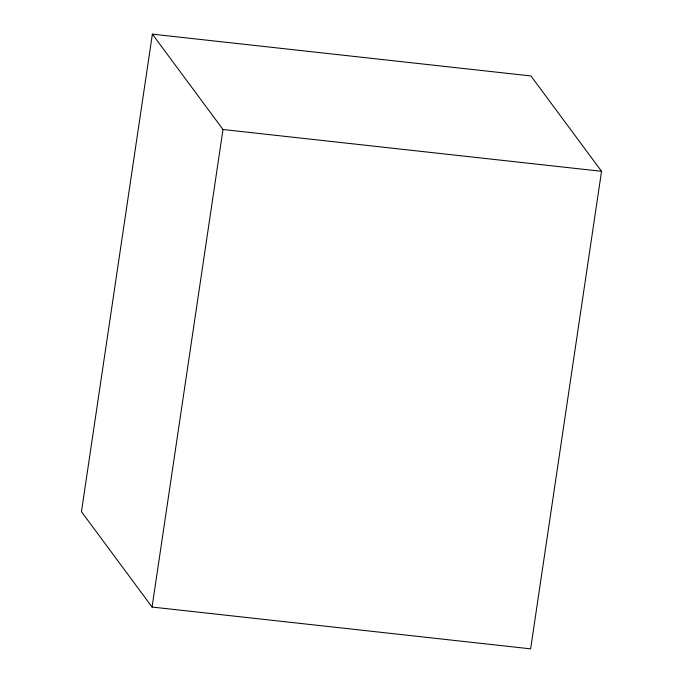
<?xml version="1.0" encoding="UTF-8"?>
<svg xmlns="http://www.w3.org/2000/svg" width="683" height="683" viewBox="0 0 683 683"><rect width="100%" height="100%" fill="white"/><g stroke="black" fill="none" stroke-linecap="round" stroke-linejoin="round"><path stroke-width="1.02" d="M152.377 34.15L81.456 511.695L152.07 607.05L530.623 648.85L601.544 171.305L530.93 75.95L152.377 34.15L222.991 129.505L152.07 607.05M222.991 129.505L601.544 171.305"/></g></svg>
